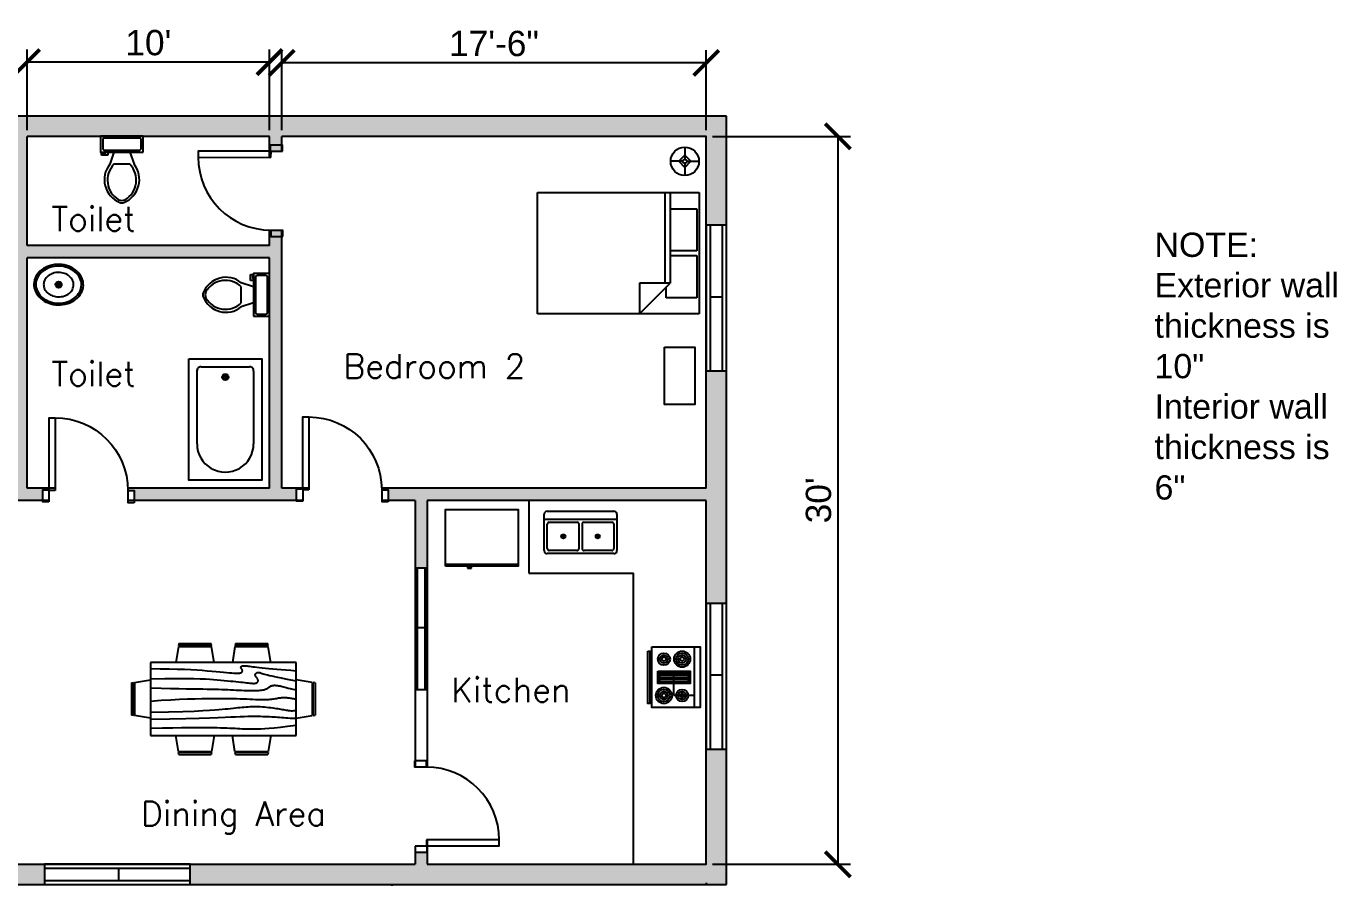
# Model space of a CAD drawing. Header units: inches. Extents: x 2427 to 3400, y 2244 to 2669.
# Drawn here: x 2752 to 3400, y 2244 to 2669 of the extents above; entities that cross this region are included whole.
import ezdxf

# ---------------------------------------------------------------- set-up
doc = ezdxf.new("R2010")
doc.units = ezdxf.units.IN
for name, color, linetype in [('Blocks', 4, 'Continuous'), ('Dim', 11, 'Continuous'), ('Door', 6, 'Continuous'), ('Hatches', 3, 'Continuous'), ('Text', 2, 'Continuous'), ('Window', 30, 'Continuous')]:
    doc.layers.add(name, color=color, linetype=linetype)
doc.styles.get("Standard").update_dxf_attribs({"font": 'arial.ttf'})
doc.dimstyles.new('Dim', dxfattribs={"dimscale": 5, "dimtxt": 2.5, "dimasz": 2.5, "dimexe": 1.25, "dimexo": 0.625, "dimtad": 1, "dimlunit": 4, "dimtxsty": 'Standard', "dimblk": 'ARCHTICK', "dimcen": 2.5, "dimadec": 0, "dimazin": 0, "dimtfac": 1, "dimtmove": 0, "dimatfit": 3, "dimfxl": 1, "dimarcsym": 0})

# ---------------------------------------------------------------- blocks, each defined once
blk = doc.blocks.new('door')
at = {"layer": 'Door'}
for points in [[(-6.089592815231299, 5.613721312010057), (-3.089592815231299, 5.613721312010057), (-3.089592815231299, 41.61372131201006), (-6.089592815231299, 41.61372131201006)], [(-45.24461642935785, -0.3862786879899431), (-42.24461642935785, -0.3862786879899431), (-42.24461642935785, 5.613721312010057), (-45.24461642935785, 5.613721312010057)], [(-3, 0), (0, 0), (0, 6), (-3, 6)], [(-3, 0), (0, 0), (0, 6), (-3, 6)]]:
    blk.add_lwpolyline(points, close=True, dxfattribs=at)
blk.add_arc((-6.089592815231299, 5.613721312010057), 36, 90, 180, dxfattribs=at)
blk = doc.blocks.new('Bath Tub - 26 x 60 in.')
for p, q in [((8, -18), (10, -18)), ((9, -17), (9, -19))]:
    blk.add_line(p, q)
blk.add_lwpolyline([(0, -36), (0, 0), (60, 0), (60, -36)], close=True)
for points in [[(4, -30), (4, -6)], [(6, -4), (42, -4)], [(42, -32), (6, -32)]]:
    blk.add_lwpolyline(points)
for radius in [1.5, 1]:
    blk.add_circle((9, -18), radius)
for centre, radius, start, end in [((5.75, -5.75), 1.767767, 81.8699, 188.1301), ((42, -18), 14, 270, 90), ((5.75, -30.25), 1.767767, 171.8699, 278.1301)]:
    blk.add_arc(centre, radius, start, end)
blk = doc.blocks.new('Sink - Oval top')
for p, q in [((-1, 0), (1, 0)), ((0, 1), (0, -1))]:
    blk.add_line(p, q)
at = {"linetype": 'Continuous'}
for points in [[(-12.2337188035408, 0.3941914712607968, 0.1176342565883263), (-11.46456229543958, -3.361933235489118, 0.104469279667093), (-8.878748691070427, -6.803541973650567, 0.09001578960148493), (-5.082757700676666, -9.072309807490512, 0.08191994915921848), (-0.3227280122732736, -10.01585280257211, 0.08191994915920903), (4.488169920880978, -9.380701564817912, 0.09001578960148009), (8.422342359155778, -7.36101289847943, 0.1044692796670922), (11.22435122606942, -4.093009071543406, 0.1176342565883338), (12.23371880354091, -0.3941914712607968, 0.1176342565883057), (11.46456229543992, 3.361933235488777, 0.1044692796670849), (8.878748691070427, 6.803541973650567, 0.09001578960148834), (5.082757700676325, 9.072309807490683, 0.08191994915920578), (0.3227280122732736, 10.01585280257211, 0.08191994915920695), (-4.488169920880864, 9.380701564817969, 0.0900157896014802), (-8.422342359155778, 7.36101289847943, 0.1044692796670951), (-11.22435122606919, 4.093009071543634, 0.1176342565883402)], [(-11.2862798685012, 0.1590597164737346, 0.1186217001864142), (-10.51590095791209, -3.253161772358112, 0.1046781721811095), (-8.071803350560117, -6.358618019863343, 0.08956206646917378), (-4.537699193222352, -8.366971929609804, 0.08118469889121774), (-0.1289739026695997, -9.15150355811437, 0.08118469889122752), (4.300109150126218, -8.491524865184601, 0.0895620664691798), (7.889406708212618, -6.583562428127607, 0.1046781721811044), (10.42004782883112, -3.548216131892445, 0.1186217001864013), (11.2862798685012, -0.1590597164736209, 0.1186217001863946), (10.51590095791221, 3.253161772357998, 0.1046781721811069), (8.071803350560117, 6.358618019863343, 0.0895620664691756), (4.537699193222124, 8.366971929609917, 0.08118469889121599), (0.1289739026695997, 9.151503558114428, 0.08118469889121414), (-4.300109150125877, 8.491524865184829, 0.08956206646917471), (-7.889406708212618, 6.583562428127607, 0.1046781721811045), (-10.42004782883112, 3.548216131892445, 0.1186217001863946)], [(-7.420452389032903, 0.08298767816017971, 0.1182825673856775), (-6.907065465214487, -2.167464938077501, 0.1046074595377274), (-5.294791470712084, -4.209988192029414, 0.0897179636260996), (-2.966599981142508, -5.52812215268807, 0.08143608252771127), (-0.06751351878551759, -6.036810076758798, 0.08143608252772175), (2.84222437824053, -5.593085960977874, 0.08971796362613145), (5.199312936802016, -4.327350491993343, 0.1046074595376878), (6.85686365682659, -2.321395784920355, 0.1182825673856714), (7.420452389033017, -0.08298767816017971, 0.1182825673856961), (6.907065465214487, 2.167464938077615, 0.1046074595377135), (5.294791470712084, 4.209988192029414, 0.08971796362612645), (2.966599981142622, 5.528122152687843, 0.08143608252774252), (0.06751351878551759, 6.036810076758798, 0.08143608252772248), (-2.842224378240644, 5.593085960977874, 0.08971796362612122), (-5.199312936802016, 4.327350491993343, 0.1046074595377049), (-6.856863656826476, 2.321395784920355, 0.1182825673856712)]]:
    blk.add_lwpolyline(points, format="xyb", close=True, dxfattribs=at)
for radius in [1.5, 1]:
    blk.add_circle((0, 0), radius)
blk = doc.blocks.new('Toilet - top')
for p, q in [((9.5, -6), (9.5, -2)), ((-10, -8.5), (-8, -8.5)), ((-10, -9.5), (-10, -8.5)), ((-7, -9.5), (-10, -9.5)), ((-8, -8.5), (-8, -8)), ((-7, -8), (-7, -9.5)), ((-4, -8), (-6, -14)), ((4, -8), (6, -14)), ((4, -14), (-4, -14))]:
    blk.add_line(p, q)
blk.add_lwpolyline([(10.5, -8), (10.5, 0), (-10.5, 0), (-10.5, -8)], close=True)
for points in [[(-9.5, -2), (-9.5, -6)], [(8.5, -1), (-8.5, -1)], [(-8.5, -7), (8.5, -7)]]:
    blk.add_lwpolyline(points)
for centre, radius, start, end in [((-8.625, -1.875), 0.8838834999999999, 81.8699, 188.1301), ((-8.625, -6.125), 0.8838834999999999, 171.869898, 278.1301), ((8.625, -1.875), 0.8838834999999999, 351.8699, 98.13009999999998), ((8.625, -6.125), 0.8838834999999999, 261.8699, 8.130099999999993), ((3.519562435188957, -21.58049502388982), 12.16902005083647, 141.4691096810948, 247.9714346835576), ((4.199957580658808, -21.81740929088453), 11.3291791325804, 136.3677254423718, 238.946823937405), ((-3.519499936778317, -21.58047137067522), 12.16903423757823, 292.0284332733153, 38.53070636800452), ((-4.199890672038477, -21.81738596564129), 11.32918622148567, 301.0530065773863, 43.63209216694732), ((2.096609817270334e-05, -27.87646475467881), 4, 245.7318247449371, 294.2681740488959), ((2.094152141829397e-05, -28.99996806116074), 4, 254.8605283244436, 285.1394707718433)]:
    blk.add_arc(centre, radius, start, end)
blk = doc.blocks.new('Dining Set - 36 x 72 in.')
at = {"linetype": 'Continuous'}
for p, q in [((-22.23430000000002, 26.00059), (-23.48470000000003, 17.99762)), ((-22.23040000000003, 26), (-5.760800000000017, 26)), ((-22, 27.5), (-22.15620000000001, 26.50042)), ((-5.841600000000028, 26.5), (-22.15340000000003, 26.5)), ((-22, 27.5), (-6, 27.5)), ((-5.843700000000013, 26.49966), (-6, 27.5)), ((-4.515199999999993, 17.99762), (-5.765500000000031, 25.99926)), ((5.765699999999981, 26.00059), (4.515299999999968, 17.99762)), ((5.769599999999969, 26), (22.23919999999998, 26)), ((6, 27.5), (5.843799999999987, 26.50042)), ((22.15839999999997, 26.5), (5.846599999999967, 26.5)), ((6, 27.5), (22, 27.5)), ((22.15629999999999, 26.49966), (22, 27.5)), ((23.48480000000001, 17.99762), (22.23449999999997, 25.99926)), ((36, 18), (-36, 18)), ((-36, 18), (-36, -18)), ((36, -18), (36, 18)), ((-45.5, 8.000000000000004), (-44.50040000000001, 8.156170000000007)), ((-45.5, 8.000000000000004), (-45.5, -7.999999999999996)), ((-44.5, -8.15843), (-44.5, 8.153380000000002)), ((-44.00060000000002, 8.234280000000002), (-35.99760000000003, 9.484740000000006)), ((-44, 8.230410000000003), (-44, -8.239149999999999)), ((44.00059999999996, 8.234280000000002), (35.99759999999998, 9.484740000000006)), ((44, 8.230410000000003), (44, -8.239149999999999)), ((44.5, -8.15843), (44.5, 8.153380000000002)), ((45.5, 8.000000000000004), (44.50049999999999, 8.156170000000007)), ((45.5, 8.000000000000004), (45.5, -7.999999999999996)), ((-44.49970000000002, -8.156309999999994), (-45.5, -7.999999999999996)), ((-35.99760000000003, -9.484759999999998), (-43.99930000000001, -8.234499999999993)), ((35.99759999999998, -9.484759999999998), (43.99930000000001, -8.234499999999993)), ((44.49969999999996, -8.156309999999994), (45.5, -7.999999999999996)), ((-36, -18), (36, -18)), ((-22.23430000000002, -26.0006), (-23.48470000000003, -17.99762)), ((-4.515199999999993, -17.99762), (-5.765500000000031, -25.99928)), ((5.765699999999981, -26.0006), (4.515299999999968, -17.99762)), ((23.48480000000001, -17.99762), (22.23449999999997, -25.99928)), ((-22.23040000000003, -26), (-5.760800000000017, -26)), ((-22, -27.5), (-22.15620000000001, -26.50044)), ((-5.841600000000028, -26.5), (-22.15340000000003, -26.5)), ((-22, -27.5), (-6, -27.5)), ((-5.843700000000013, -26.49967), (-6, -27.5)), ((5.769599999999969, -26), (22.23919999999998, -26)), ((6, -27.5), (5.843799999999987, -26.50044)), ((22.15839999999997, -26.5), (5.846599999999967, -26.5)), ((6, -27.5), (22, -27.5)), ((22.15629999999999, -26.49967), (22, -27.5))]:
    blk.add_line(p, q, dxfattribs=at)
for points in [[(-36, 15), (-31.17720000000003, 14.97754), (-26.80790000000002, 14.91406), (-22.85380000000004, 14.81543), (-19.27600000000001, 14.6875), (-16.03620000000001, 14.53613), (-13.09570000000002, 14.36718), (-10.41590000000002, 14.18652000000001), (-7.958300000000008, 14), (-5.690400000000011, 13.81315), (-3.603499999999997, 13.63021), (-1.695400000000006, 13.45508000000001), (0.03649999999998954, 13.29166), (1.594499999999982, 13.14388000000001), (2.981099999999969, 13.01562), (4.198800000000006, 12.91080000000001), (5.25, 12.83333), (6.139299999999992, 12.78613), (6.880200000000002, 12.76823000000001), (7.488299999999981, 12.77767), (7.979199999999992, 12.8125), (8.368499999999983, 12.87077), (8.671899999999994, 12.95052), (8.904899999999998, 13.0498), (9.083300000000008, 13.16666), (9.220499999999959, 13.29899000000001), (9.32159999999999, 13.44401), (9.389499999999998, 13.59879), (9.427099999999996, 13.76041), (9.437299999999993, 13.92594), (9.423200000000008, 14.09245), (9.387499999999989, 14.257), (9.333300000000008, 14.41666), (9.263800000000003, 14.56917), (9.183600000000013, 14.71484000000001), (9.097499999999968, 14.85465), (9.010400000000004, 14.98958), (8.92719999999997, 15.12060000000001), (8.852899999999977, 15.2487), (8.79219999999998, 15.37483000000001), (8.75, 15.5), (8.730500000000006, 15.62467000000001), (8.734399999999994, 15.74739000000001), (8.761699999999962, 15.86621000000001), (8.8125, 15.97916), (8.886699999999962, 16.08431000000001), (8.984399999999994, 16.17968), (9.105500000000006, 16.26334), (9.25, 16.33333), (9.418900000000008, 16.38802), (9.617199999999968, 16.42708), (9.850599999999986, 16.45052), (10.125, 16.45833), (10.44630000000001, 16.45052), (10.82029999999997, 16.42708), (11.25290000000001, 16.38802), (11.75, 16.33333), (12.3184, 16.26318), (12.96940000000001, 16.17838), (13.71510000000001, 16.07991), (14.5677, 15.96875), (15.53949999999998, 15.84586000000001), (16.64259999999996, 15.71224), (17.88929999999999, 15.56884000000001), (19.29169999999999, 15.41666), (20.85899999999998, 15.25667), (22.58789999999999, 15.08984000000001), (24.47210000000001, 14.91715), (26.5052, 14.73958), (28.68090000000001, 14.55810000000001), (30.99289999999996, 14.3737), (33.43469999999996, 14.18733000000001), (36, 14)], [(-36, 10), (-28.97660000000002, 10.14274000000001), (-23.17250000000001, 10.20442), (-18.42410000000001, 10.19775), (-14.5677, 10.13541), (-11.43990000000002, 10.03011), (-8.87700000000001, 9.894530000000007), (-6.715399999999988, 9.741370000000007), (-4.791699999999992, 9.58333), (-2.969800000000021, 9.43082), (-1.224600000000009, 9.285150000000005), (0.4414999999999623, 9.145340000000001), (2.02600000000001, 9.010410000000004), (3.526599999999974, 8.879390000000004), (4.940799999999967, 8.751300000000004), (6.265999999999963, 8.625160000000005), (7.5, 8.500000000000004), (8.641099999999994, 8.375490000000003), (9.691399999999987, 8.253900000000005), (10.65379999999999, 8.138180000000002), (11.53120000000001, 8.031250000000004), (12.32669999999996, 7.936030000000006), (13.04300000000001, 7.85547), (13.68309999999997, 7.792480000000001), (14.25, 7.750000000000004), (14.74709999999999, 7.730300000000003), (15.17969999999997, 7.733070000000001), (15.55369999999999, 7.757320000000004), (15.875, 7.80208), (16.14940000000001, 7.866370000000007), (16.38279999999997, 7.94922), (16.58109999999999, 8.04964), (16.75, 8.166660000000004), (16.89439999999996, 8.299150000000001), (17.01429999999999, 8.445310000000003), (17.10890000000001, 8.603190000000001), (17.1771, 8.77083), (17.21799999999996, 8.946290000000001), (17.23050000000001, 9.127600000000005), (17.21369999999996, 9.312820000000006), (17.16669999999999, 9.500000000000004), (17.08949999999999, 9.687500000000004), (16.98699999999997, 9.875000000000004), (16.86489999999998, 10.0625), (16.72919999999999, 10.25), (16.5856, 10.4375), (16.44009999999997, 10.625), (16.29849999999999, 10.8125), (16.16669999999999, 11), (16.05000000000001, 11.18733000000001), (15.95179999999999, 11.3737), (15.87520000000001, 11.55810000000001), (15.8229, 11.73958), (15.798, 11.91715), (15.80340000000001, 12.08984000000001), (15.84199999999998, 12.25667), (15.91669999999999, 12.41666), (16.02949999999998, 12.56836), (16.17840000000001, 12.70833), (16.3605, 12.83268000000001), (16.5729, 12.9375), (16.81270000000001, 13.01888000000001), (17.07679999999999, 13.07291), (17.36250000000001, 13.0957), (17.66669999999999, 13.08333), (17.98939999999999, 13.03312), (18.34179999999998, 12.94726), (18.73820000000001, 12.82918), (19.1927, 12.68229000000001), (19.71949999999998, 12.51001), (20.33269999999999, 12.31575), (21.04649999999998, 12.10294), (21.875, 11.875), (22.83569999999997, 11.63354), (23.959, 11.37304000000001), (25.27859999999998, 11.08618), (26.82819999999998, 10.76562), (28.64139999999998, 10.40405), (30.75200000000001, 9.994140000000005), (33.1936, 9.528560000000002), (36, 9.000000000000004)], [(-36, 5.500000000000004), (-30.71570000000003, 5.334800000000005), (-26.06900000000002, 5.209630000000001), (-21.99459999999999, 5.11767), (-18.4271, 5.05208), (-15.30090000000001, 5.006020000000003), (-12.55080000000004, 4.972650000000005), (-10.1112, 4.945150000000002), (-7.916699999999992, 4.916660000000004), (-5.908999999999992, 4.881670000000003), (-4.058600000000013, 4.839840000000006), (-2.342899999999986, 4.792150000000003), (-0.7395999999999958, 4.73958), (0.7738999999999692, 4.683100000000007), (2.21999999999997, 4.623700000000003), (3.621299999999962, 4.562330000000006), (5, 4.500000000000004), (6.37299999999999, 4.437820000000006), (7.734399999999994, 4.377600000000005), (9.072299999999984, 4.321290000000001), (10.375, 4.27083), (11.6309, 4.228190000000001), (12.82810000000001, 4.195310000000003), (13.95509999999996, 4.174150000000001), (15, 4.166660000000004), (15.95400000000001, 4.174480000000006), (16.81899999999996, 4.197910000000004), (17.6001, 4.236980000000006), (18.3021, 4.291660000000004), (18.92989999999998, 4.361980000000006), (19.48829999999998, 4.447910000000004), (19.98230000000001, 4.549480000000006), (20.41669999999999, 4.666660000000004), (20.79689999999999, 4.798990000000007), (21.1302, 4.944010000000002), (21.42449999999997, 5.098790000000005), (21.6875, 5.260410000000004), (21.9271, 5.425940000000001), (22.15109999999999, 5.592450000000003), (22.36719999999997, 5.757000000000001), (22.58339999999998, 5.916660000000004), (22.80649999999997, 6.068680000000004), (23.04039999999998, 6.210930000000001), (23.28789999999998, 6.341470000000005), (23.5521, 6.45833), (23.83580000000001, 6.559570000000004), (24.142, 6.643230000000006), (24.4735, 6.707350000000002), (24.83339999999998, 6.750000000000004), (25.2235, 6.769690000000001), (25.642, 6.766920000000002), (26.08580000000001, 6.74267), (26.5521, 6.697910000000004), (27.03789999999998, 6.633620000000004), (27.54039999999998, 6.550780000000007), (28.05649999999997, 6.450360000000007), (28.58339999999998, 6.33333), (29.12419999999997, 6.199870000000001), (29.70709999999997, 6.046870000000002), (30.36609999999996, 5.870440000000006), (31.1354, 5.666660000000004), (32.04929999999996, 5.431640000000005), (33.142, 5.161460000000002), (34.44749999999999, 4.852210000000003), (36, 4.500000000000004)], [(-36, -0.9999999999999964), (-30.79150000000004, -0.6590999999999987), (-26.01949999999999, -0.3821599999999954), (-21.65190000000001, -0.1628399999999992), (-17.65629999999999, 0.005210000000001713), (-14.00049999999999, 0.1283300000000018), (-10.65230000000003, 0.2128900000000051), (-7.579600000000028, 0.2652200000000029), (-4.75, 0.2916600000000038), (-2.134000000000015, 0.2979300000000045), (0.2878000000000043, 0.287110000000002), (2.531700000000001, 0.2616300000000003), (4.614599999999996, 0.2239600000000017), (6.552899999999966, 0.1765100000000039), (8.363299999999981, 0.1217400000000062), (10.06229999999999, 0.06209000000000131), (11.66669999999999, 3.552713678800501e-15), (13.18989999999997, -0.06200999999999723), (14.63409999999999, -0.1210999999999949), (15.9982, -0.174319999999998), (17.28129999999999, -0.2187499999999964), (18.48230000000001, -0.2514699999999941), (19.6003, -0.2695299999999996), (20.6343, -0.2700199999999988), (21.58339999999998, -0.2499999999999964), (22.44810000000001, -0.2076799999999999), (23.23570000000001, -0.1458399999999962), (23.95490000000001, -0.06835999999999487), (24.6146, 0.02083000000000013), (25.2235, 0.1178400000000046), (25.79039999999998, 0.2187500000000036), (26.32409999999999, 0.3196600000000025), (26.83339999999998, 0.4166600000000038), (27.32650000000001, 0.5061800000000041), (27.80989999999997, 0.5859300000000012), (28.2894, 0.6539700000000046), (28.77089999999998, 0.7083300000000001), (29.26009999999997, 0.7470700000000043), (29.76299999999998, 0.7682300000000062), (30.28550000000001, 0.7698500000000017), (30.83339999999998, 0.7500000000000036), (31.40879999999999, 0.7078400000000009), (31.99939999999998, 0.6471300000000006), (32.589, 0.5727500000000028), (33.16149999999999, 0.4895800000000001), (33.70079999999996, 0.402500000000007), (34.19079999999997, 0.3164000000000051), (34.61529999999999, 0.2361600000000017), (34.95839999999998, 0.1666600000000038), (35.2099, 0.1116500000000009), (35.38479999999998, 0.07031000000000276), (35.50399999999996, 0.04069000000000145), (35.58859999999999, 0.02083000000000013), (35.65940000000001, 0.008790000000001186), (35.73769999999996, 0.002600000000004599), (35.8442, 0.0003200000000056491), (36, 3.552713678800501e-15)], [(-36, -6.499999999999996), (-27.18430000000001, -6.312669999999994), (-20.084, -6.126299999999997), (-14.46899999999999, -5.941899999999993), (-10.10939999999999, -5.76042), (-6.775200000000041, -5.582849999999997), (-4.236300000000028, -5.410159999999994), (-2.262900000000002, -5.243329999999997), (-0.625, -5.083339999999996), (0.8707999999999743, -4.930989999999998), (2.271500000000003, -4.786459999999995), (3.587199999999996, -4.649739999999998), (4.828100000000006, -4.520839999999996), (6.004599999999982, -4.399739999999998), (7.12700000000001, -4.286459999999995), (8.205299999999966, -4.180989999999998), (9.25, -4.083339999999996), (10.27049999999997, -3.993819999999996), (11.27339999999998, -3.914069999999999), (12.2647, -3.846029999999995), (13.25, -3.79167), (14.23539999999997, -3.752929999999996), (15.22659999999996, -3.731769999999994), (16.22949999999997, -3.730149999999998), (17.25, -3.749999999999996), (18.2912, -3.792479999999994), (19.3451, -3.855469999999993), (20.40089999999998, -3.936039999999995), (21.4479, -4.031249999999996), (22.47539999999998, -4.138189999999998), (23.47269999999997, -4.253909999999994), (24.4289, -4.375489999999996), (25.33339999999998, -4.499999999999996), (26.17849999999999, -4.624919999999999), (26.96940000000001, -4.749349999999996), (27.71449999999999, -4.872809999999998), (28.42189999999999, -4.994789999999998), (29.09999999999997, -5.114829999999994), (29.75720000000001, -5.232419999999994), (30.40159999999997, -5.347089999999998), (31.04169999999999, -5.458339999999996), (31.68369999999999, -5.564369999999993), (32.32619999999997, -5.658209999999993), (32.9658, -5.731529999999996), (33.59899999999999, -5.776039999999998), (34.22239999999999, -5.783449999999998), (34.83269999999999, -5.745449999999995), (35.4264, -5.653729999999999), (36, -5.499999999999996)], [(-36, -9.999999999999996), (-26.40219999999999, -9.812989999999996), (-18.46750000000003, -9.628909999999994), (-11.98390000000001, -9.450689999999998), (-6.739599999999996, -9.281249999999996), (-2.522600000000011, -9.123539999999995), (0.8788999999999874, -8.980469999999993), (3.676899999999989, -8.854979999999994), (6.083300000000008, -8.749999999999996), (8.276700000000005, -8.667649999999998), (10.3021, -8.606769999999994), (12.1712, -8.565429999999996), (13.89580000000001, -8.54167), (15.48759999999999, -8.533529999999995), (16.95830000000001, -8.539069999999999), (18.31970000000001, -8.556319999999996), (19.58339999999998, -8.583339999999996), (20.76159999999999, -8.618409999999994), (21.86849999999998, -8.660809999999994), (22.91879999999998, -8.710039999999996), (23.9271, -8.765629999999998), (24.90809999999999, -8.827069999999996), (25.87629999999996, -8.89388), (26.84649999999999, -8.96558), (27.83339999999998, -9.04167), (28.84739999999999, -9.121179999999999), (29.88279999999997, -9.201169999999994), (30.93000000000001, -9.278239999999993), (31.97919999999999, -9.348959999999995), (33.02049999999997, -9.40991), (34.04429999999996, -9.45768), (35.04069999999996, -9.488849999999996), (36, -9.499999999999996)], [(-36, -14.5), (-30.0881, -14.33513), (-25.03320000000002, -14.21224), (-20.7312, -14.12646999999999), (-17.07810000000001, -14.07292), (-13.97000000000003, -14.04670999999999), (-11.30270000000002, -14.04296999999999), (-8.972399999999993, -14.05681), (-6.875, -14.08334), (-4.922400000000039, -14.11833), (-3.09050000000002, -14.16015999999999), (-1.370900000000006, -14.20785), (0.2447999999999979, -14.26042), (1.764700000000005, -14.31689999999999), (3.197299999999984, -14.3763), (4.550700000000006, -14.43766999999999), (5.833300000000008, -14.5), (7.055399999999963, -14.5621), (8.235000000000014, -14.62175), (9.392200000000003, -14.67652), (10.54689999999999, -14.72395999999999), (11.7192, -14.76164), (12.92899999999997, -14.78711), (14.19649999999996, -14.79794), (15.54169999999999, -14.79167), (16.99329999999998, -14.76423999999999), (18.61519999999996, -14.70508), (20.48039999999997, -14.60197), (22.66149999999999, -14.44270999999999), (25.2312, -14.21509), (28.26240000000001, -13.9069), (31.82769999999999, -13.50594), (36, -13)]]:
    blk.add_lwpolyline(points, dxfattribs=at)
blk = doc.blocks.new('Range-Oven - 30 in top')
for p, q in [((0, -3), (30, -3)), ((12, -6), (18, -6)), ((13, -19.999996), (13, -6)), ((14, -6), (14, -19.999996)), ((15, -19.999996), (15, -6)), ((16, -6), (16, -19.999996)), ((17, -19.999996), (17, -6)), ((6.000000000000004, -23.999996), (6.000000000000004, -24.999996)), ((8.000000000000004, -24.999996), (8.000000000000004, -23.999996)), ((18, -19.999996), (12, -19.999996)), ((22, -24.999996), (22, -23.999996)), ((24, -23.999996), (24, -24.999996))]:
    blk.add_line(p, q)
for points in [[(0, -23.999996), (0, 0), (30, 0), (30, -23.999996)], [(12, -20.999996), (12, -5), (18, -5), (18, -20.999996)], [(2.000000000000004, -25.999996), (2.000000000000004, -24.999996), (28, -24.999996), (28, -25.999996)]]:
    blk.add_lwpolyline(points, close=True)
for centre, radius in [((6.000000000000004, -9.0000002), 4), ((6.000000000000004, -9.0000002), 3), ((24, -9.0000002), 3), ((6.000000000000004, -9.0000002), 2), ((6.000000000000004, -9.0000002), 1), ((24, -9.0000002), 2), ((24, -9.0000002), 1), ((6.000000000000004, -18), 3), ((6.000000000000004, -18), 2), ((6.000000000000004, -18), 1), ((24, -18), 4), ((24, -18), 3), ((24, -18), 2), ((24, -18), 1)]:
    blk.add_circle(centre, radius)
blk = doc.blocks.new('Refrigerator-2 door - 36 in top')
for p, q in [((0, -26.999999), (36, -26.999999)), ((11, -27.999999), (11, -28.999999)), ((11, -28.999999), (13, -28.999999)), ((12, -26.999999), (12, -28.999999)), ((13, -28.999999), (13, -27.999999))]:
    blk.add_line(p, q)
blk.add_lwpolyline([(0, -27.999999), (0, 0), (36, 0), (36, -27.999999)], close=True)
blk = doc.blocks.new('Sink-double - 36 in top')
for p, q in [((-18, -4), (18, -4)), ((-0.75, -18.5), (-0.75, -6.5)), ((0.75, -6.5), (0.75, -18.5))]:
    blk.add_line(p, q)
for points in [[(-16.5, 0), (16.5, 0)], [(-18, -19.5), (-18, -1.5)], [(-15.5, -5.5), (-1.75, -5.5)], [(1.75, -5.5), (15.5, -5.5)], [(18, -1.5), (18, -19.5)], [(-16.5, -18.5), (-16.5, -6.5)], [(16.5, -6.5), (16.5, -18.5)], [(16.5, -21), (-16.5, -21)], [(-1.75, -19.5), (-15.5, -19.5)], [(15.5, -19.5), (1.75, -19.5)]]:
    blk.add_lwpolyline(points)
for centre, radius in [((-8.5, -12.5), 1), ((-8.5, -12.5), 0.5), ((8.5, -12.5), 1), ((8.5, -12.5), 0.5)]:
    blk.add_circle(centre, radius)
for centre, radius, start, end in [((-16.5, -1.5), 1.5, 90, 180), ((16.5, -1.5), 1.5, 0, 90), ((-15.5, -6.5), 1, 90, 180), ((-1.75, -6.5), 1, 0, 90), ((1.75, -6.5), 1, 90, 180), ((15.5, -6.5), 1, 0, 90), ((-15.5, -18.5), 1, 180, 270), ((-1.75, -18.5), 1, 270, 0), ((1.75, -18.5), 1, 180, 270), ((15.5, -18.5), 1, 270, 0), ((-16.5, -19.5), 1.5, 180, 270), ((16.5, -19.5), 1.5, 270, 0)]:
    blk.add_arc(centre, radius, start, end)
blk = doc.blocks.new('Bed - Queen')
at = {"linetype": 'Continuous'}
for p, q in [((0, -80.00003000000002), (0, 0)), ((0, 0), (59.99999, 0)), ((59.99999, 0), (59.99999, -80.00003000000002)), ((7.99999, -1.200000000000017), (28.79998, -1.200000000000017)), ((7.99999, -14.40000000000001), (7.99999, -1.200000000000017)), ((28.79998, -1.200000000000017), (28.79998, -14.40000000000001)), ((31.19999, -1.200000000000017), (51.99999000000001, -1.200000000000017)), ((31.19999, -14.40000000000001), (31.19999, -1.200000000000017)), ((51.99999000000001, -1.200000000000017), (51.99999000000001, -16.40000000000001)), ((0, -14.40000000000001), (44.8, -14.40000000000001)), ((44.8, -16.80000000000001), (0, -16.80000000000001)), ((59.99999, -29.60000000000001), (44.8, -14.40000000000001)), ((44.8, -14.40000000000001), (44.8, -29.60000000000001)), ((51.99999000000001, -16.40000000000001), (46.79936000000001, -16.40000000000001)), ((44.8, -29.60000000000001), (59.99999, -29.60000000000001)), ((59.99999, -80.00003000000002), (0, -80.00003000000002))]:
    blk.add_line(p, q, dxfattribs=at)
blk = doc.blocks.new('Lamp - Table')
at = {"linetype": 'Continuous'}
for p, q in [((0, 7.000001), (0, 1)), ((-1, 0), (-6.999999999999998, 0)), ((0, 3.000001000000001), (-3, 0)), ((-3, 0), (0, -3)), ((3.000003, 0), (0, 3.000001000000001)), ((0, -3), (3.000003, 0)), ((1, 0), (7.000003, 0)), ((0, -0.9999995), (0, -6.999999))]:
    blk.add_line(p, q, dxfattribs=at)
for radius in [6.999999999999999, 1]:
    blk.add_circle((0, 0), radius, dxfattribs=at)
blk = doc.blocks.new('_ArchTick')
at = {"color": 0, "linetype": 'ByBlock', "const_width": 0.15}
blk.add_lwpolyline([(-0.5, -0.5), (0.5, 0.5)], dxfattribs=at)
blk = doc.blocks.new('*D20')
at = {"layer": 'Defpoints', "color": 0, "transparency": 16777216}
for p in [(3088.148427754903, 2614.865014558226), (3088.148427754903, 2254.865014558226), (3153.260005601946, 2254.865014558226)]:
    blk.add_point(p, dxfattribs=at)
at = {"layer": 'Dim', "color": 0, "lineweight": -2, "transparency": 16777216}
for p, q in [((3091.273427754903, 2614.865014558226), (3159.510005601946, 2614.865014558226)), ((3153.260005601946, 2614.865014558226), (3153.260005601946, 2254.865014558226)), ((3091.273427754903, 2254.865014558226), (3159.510005601946, 2254.865014558226))]:
    blk.add_line(p, q, dxfattribs=at)
at = {"layer": 'Dim', "color": 0, "lineweight": -2, "transparency": 16777216, "xscale": 12.5, "yscale": 12.5, "zscale": 12.5}
for p, rotation in [((3153.260005601946, 2614.865014558226), 90), ((3153.260005601946, 2254.865014558226), 270)]:
    blk.add_blockref('_ArchTick', p, dxfattribs=dict(at, rotation=rotation))
at = {"layer": 'Dim', "color": 0, "transparency": 16777216, "insert": (3143.748579953923, 2434.865014558225), "char_height": 12.5, "attachment_point": 5, "rotation": 90}
blk.add_mtext("30'", dxfattribs=at)
blk = doc.blocks.new('*D21')
at = {"layer": 'Defpoints', "color": 0, "transparency": 16777216}
for p in [(2878.148427754901, 2651.21457167601), (2878.148427754901, 2614.865014558225), (3088.148427754901, 2614.865014558225)]:
    blk.add_point(p, dxfattribs=at)
at = {"layer": 'Dim', "color": 0, "lineweight": -2, "transparency": 16777216}
for p, q in [((2878.148427754901, 2617.990014558225), (2878.148427754901, 2657.46457167601)), ((3088.148427754901, 2617.990014558225), (3088.148427754901, 2657.46457167601)), ((3088.148427754901, 2651.21457167601), (2878.148427754901, 2651.21457167601))]:
    blk.add_line(p, q, dxfattribs=at)
at = {"layer": 'Dim', "color": 0, "lineweight": -2, "transparency": 16777216, "xscale": 12.5, "yscale": 12.5, "zscale": 12.5, "rotation": 180}
blk.add_blockref('_ArchTick', (2878.148427754901, 2651.21457167601), dxfattribs=at)
at = {"layer": 'Dim', "color": 0, "lineweight": -2, "transparency": 16777216, "xscale": 12.5, "yscale": 12.5, "zscale": 12.5}
blk.add_blockref('_ArchTick', (3088.148427754901, 2651.21457167601), dxfattribs=at)
at = {"layer": 'Dim', "color": 0, "transparency": 16777216, "insert": (2983.148427754901, 2660.721734022531), "char_height": 12.5, "attachment_point": 5}
blk.add_mtext('17\'-6"', dxfattribs=at)
blk = doc.blocks.new('*D22')
at = {"layer": 'Defpoints', "color": 0, "transparency": 16777216}
for p in [(2752.148427754901, 2651.629565441651), (2752.148427754901, 2614.865014558225), (2872.148427754901, 2614.865014558225)]:
    blk.add_point(p, dxfattribs=at)
at = {"layer": 'Dim', "color": 0, "lineweight": -2, "transparency": 16777216}
for p, q in [((2752.148427754901, 2617.990014558225), (2752.148427754901, 2657.879565441651)), ((2872.148427754901, 2617.990014558225), (2872.148427754901, 2657.879565441651)), ((2872.148427754901, 2651.629565441651), (2752.148427754901, 2651.629565441651))]:
    blk.add_line(p, q, dxfattribs=at)
at = {"layer": 'Dim', "color": 0, "lineweight": -2, "transparency": 16777216, "xscale": 12.5, "yscale": 12.5, "zscale": 12.5, "rotation": 180}
blk.add_blockref('_ArchTick', (2752.148427754901, 2651.629565441651), dxfattribs=at)
at = {"layer": 'Dim', "color": 0, "lineweight": -2, "transparency": 16777216, "xscale": 12.5, "yscale": 12.5, "zscale": 12.5}
blk.add_blockref('_ArchTick', (2872.148427754901, 2651.629565441651), dxfattribs=at)
at = {"layer": 'Dim', "color": 0, "transparency": 16777216, "insert": (2812.148427754901, 2661.136727788172), "char_height": 12.5, "attachment_point": 5}
blk.add_mtext("10'", dxfattribs=at)

msp = doc.modelspace()

# ---------------------------------------------------------------- hatches: boundary and pattern name
at = {"layer": 'Hatches'}
h = msp.add_hatch(color=256, dxfattribs=at)
h.dxf.hatch_style = 1
h.paths.add_polyline_path([(3098.148427754901, 2498.869299031503), (3088.148427754901, 2498.869299031503), (3088.148427754901, 2440.865014558225), (2944.148427754901, 2440.865014558225), (2930.745649263104, 2440.865014558225), (2930.745649263104, 2434.865014558225), (2944.148427754901, 2434.865014558225), (2944.148427754901, 2401.32893959896), (2950.148427754901, 2401.32893959896), (2950.148427754901, 2434.865014558225), (3088.148427754901, 2434.865014558225), (3088.148427754901, 2383.847963618274), (3098.148427754901, 2383.847963618274)])
h.paths.add_polyline_path([(3098.148427754901, 2311.847963618274), (3088.148427754901, 2311.847963618274), (3088.148427754901, 2254.865014558225), (2950.148427754901, 2254.865014558225), (2950.148427754901, 2260.865014558225), (2944.148427754901, 2260.865014558225), (2944.148427754901, 2254.865014558225), (2832.780146871015, 2254.865014558225), (2832.780146871015, 2244.865014558225), (3098.148427754901, 2244.865014558225)])
h.paths.add_polyline_path([(2760.780146871015, 2254.865014558225), (2654.037300657101, 2254.865014558225), (2654.037300657101, 2250.865014558225), (2657.126893472332, 2250.865014558225), (2657.126893472332, 2244.865014558225), (2760.780146871015, 2244.865014558225)])
h.paths.add_polyline_path([(2572.637660613616, 2250.865014558225), (2575.727253428848, 2250.865014558225), (2575.727253428848, 2254.865014558225), (2488.148427754901, 2254.865014558225), (2488.148427754901, 2434.865014558225), (2496.953183157255, 2434.865014558225), (2496.953183157255, 2440.865014558225), (2488.148427754901, 2440.865014558225), (2488.148427754901, 2492.090137484991), (2478.148427754901, 2492.090137484991), (2478.148427754901, 2244.865014558225), (2572.637660613616, 2244.865014558225)])
edge = h.paths.add_edge_path()
edge.add_line((2878.148427754901, 2568.333329993828), (2872.741331388222, 2568.485795063063))
edge.add_arc((2872.826227426771, 2604.485694961016), 36.00000000000055, 179.8648836329253, 269.8648836329253, ccw=False)
edge.add_line((2836.826327528818, 2604.570590999566), (2872.826227426771, 2604.485694961016))
edge.add_line((2872.826227426771, 2604.485694961016), (2872.833513376514, 2607.575279185287))
edge.add_line((2872.833513376514, 2607.575279185287), (2878.1484277549, 2607.562745395547))
edge.add_line((2878.1484277549, 2607.562745395547), (2878.148427754901, 2614.865014558225))
edge.add_line((2878.148427754901, 2614.865014558225), (3088.148427754901, 2614.865014558225))
edge.add_line((3088.148427754901, 2614.865014558225), (3088.148427754901, 2570.869299031503))
edge.add_line((3088.148427754901, 2570.869299031503), (3098.148427754901, 2570.869299031503))
edge.add_line((3098.148427754901, 2570.869299031503), (3098.148427754901, 2624.865014558225))
edge.add_line((3098.148427754901, 2624.865014558225), (2478.148427754901, 2624.865014558225))
edge.add_line((2478.148427754901, 2624.865014558225), (2478.148427754901, 2564.090137484991))
edge.add_line((2478.148427754901, 2564.090137484991), (2488.148427754901, 2564.090137484991))
edge.add_line((2488.148427754901, 2564.090137484991), (2488.148427754901, 2614.865014558225))
edge.add_line((2488.148427754901, 2614.865014558225), (2746.148427754901, 2614.865014558225))
edge.add_line((2746.148427754901, 2614.865014558225), (2746.148427754901, 2440.865014558225))
edge.add_line((2746.148427754901, 2440.865014558225), (2669.027967818552, 2440.865014558225))
edge.add_line((2669.027967818552, 2440.865014558225), (2669.027967818552, 2434.865014558225))
edge.add_line((2669.027967818552, 2434.865014558225), (2752.148427754901, 2434.865014558225))
edge.add_line((2752.148427754901, 2434.865014558225), (2759.907172439142, 2434.865014558225))
edge.add_line((2759.907172439142, 2434.865014558225), (2759.907172439142, 2440.092457182245))
edge.add_line((2759.907172439142, 2440.092457182245), (2762.996765254373, 2440.092457182245))
edge.add_line((2762.996765254373, 2440.092457182245), (2762.996765254373, 2440.865014558225))
edge.add_line((2762.996765254373, 2440.865014558225), (2752.148427754901, 2440.865014558225))
edge.add_line((2752.148427754901, 2440.865014558225), (2752.148427754901, 2554.865014558225))
edge.add_line((2752.148427754901, 2554.865014558225), (2872.148427754901, 2554.865014558225))
edge.add_line((2872.148427754901, 2554.865014558225), (2872.148427754901, 2440.865014558225))
edge.add_line((2872.148427754901, 2440.865014558225), (2801.978109017174, 2440.865014558226))
edge.add_arc((2765.996765254914, 2439.706178494267), 35.99999999945884, -1.8815171642927453e-11, 1.8446635417575976, ccw=False)
edge.add_line((2801.996765254373, 2439.706178494255), (2805.151788868499, 2439.706178494255))
edge.add_line((2805.151788868499, 2439.706178494255), (2805.151788868499, 2434.865014558225))
edge.add_line((2805.151788868499, 2434.865014558225), (2872.148427754901, 2434.865014558225))
edge.add_line((2872.148427754901, 2434.865014558225), (2885.501032833747, 2434.865014558225))
edge.add_line((2885.501032833747, 2434.865014558225), (2885.501032833747, 2440.865014558225))
edge.add_line((2885.501032833747, 2440.865014558225), (2878.1484277549, 2440.865014558225))
edge.add_line((2878.1484277549, 2440.865014558225), (2878.148427754901, 2568.333329993828))
edge = h.paths.add_edge_path()
edge.add_line((2836.826327528818, 2604.570590999566), (2872.148427754901, 2604.487293368435))
edge.add_line((2872.148427754901, 2604.487293368435), (2872.148427754901, 2614.865014558225))
edge.add_line((2872.148427754901, 2614.865014558225), (2752.148427754901, 2614.865014558225))
edge.add_line((2752.148427754901, 2614.865014558225), (2752.148427754901, 2560.865014558225))
edge.add_line((2752.148427754901, 2560.865014558225), (2872.148427754901, 2560.865014558225))
edge.add_line((2872.148427754901, 2560.865014558225), (2872.148427754901, 2568.492076254294))
edge.add_arc((2872.826227426772, 2604.485694961017), 36.00000000000146, 179.864883632928, 268.92118457426534, ccw=False)

# ---------------------------------------------------------------- linework, layer by layer
for p, q in [((3098.148427754901, 2624.865014558225), (2478.148427754901, 2624.865014558225)), ((3098.148427754901, 2244.865014558225), (3098.148427754901, 2624.865014558225)), ((2752.148427754901, 2560.865014558226), (2752.148427754901, 2614.865014558225)), ((2872.148427754901, 2604.487293368435), (2872.148427754901, 2614.865014558225)), ((2878.148427754901, 2607.562745395547), (2878.148427754901, 2614.865014558225)), ((2872.148427754901, 2560.865014558226), (2872.148427754901, 2568.492076254295)), ((2878.1484277549, 2440.865014558225), (2878.148427754901, 2568.318019841819)), ((2872.148427754901, 2560.865014558225), (2752.148427754901, 2560.865014558225)), ((2752.148427754901, 2440.865014558226), (2752.148427754901, 2554.865014558226)), ((2872.148427754901, 2554.865014558225), (2752.148427754901, 2554.865014558225)), ((2872.148427754901, 2440.865014558226), (2872.148427754901, 2554.865014558226)), ((2765.996765254373, 2440.865014558225), (2752.148427754901, 2440.865014558225)), ((2872.148427754901, 2440.865014558225), (2801.978109017174, 2440.865014558226)), ((2891.590625648978, 2440.865014558225), (2878.148427754901, 2440.865014558225)), ((2944.148427754901, 2440.865014558225), (2927.58233518188, 2440.865014558225)), ((3088.148427754901, 2440.865014558225), (2944.148427754901, 2440.865014558225)), ((2752.148427754901, 2434.865014558225), (2539.197799586613, 2434.865014558225)), ((2762.907172439142, 2434.865014558225), (2752.148427754901, 2434.865014558225)), ((2872.148427754901, 2434.865014558225), (2802.151788868499, 2434.865014558225)), ((2888.501032833747, 2434.865014558225), (2872.148427754901, 2434.865014558225)), ((2944.148427754901, 2434.865014558225), (2927.745649263104, 2434.865014558225)), ((2944.148427754901, 2434.865014558225), (2944.148427754901, 2303.109630987582)), ((3088.148427754901, 2434.865014558225), (2950.1484277549, 2434.865014558225)), ((2950.148427754901, 2434.865014558225), (2950.148427754901, 2302.952534935681)), ((3088.148427754901, 2254.865014558225), (3088.148427754901, 2434.865014558225)), ((2944.148427754901, 2263.865014558225), (2944.148427754901, 2254.865014558225)), ((2950.148427754901, 2266.954607373456), (2950.148427754901, 2254.865014558225)), ((2654.126893472332, 2244.865014558225), (3098.148427754901, 2244.865014558225)), ((3088.193555672067, 2245.63735002662), (3088.193555672067, 2244.865014558225))]:
    msp.add_line(p, q)
for points in [[(2872.148427754901, 2614.865014558225), (2752.148427754901, 2614.865014558225)], [(3088.148427754901, 2440.865014558225), (3088.148427754901, 2614.865014558225), (2878.148427754901, 2614.865014558225)], [(2950.148427754901, 2254.865014558225), (3088.148427754901, 2254.865014558225), (3088.148427754901, 2434.865014558225)], [(2651.037300657101, 2254.865014558225), (2944.148427754901, 2254.865014558225)]]:
    msp.add_lwpolyline(points)
at = {"layer": 'Blocks'}
for p, q in [((3000.314632251038, 2434.865014558225), (3000.314632251038, 2398.865014558225)), ((3000.314632251038, 2398.865014558225), (3052.148427754901, 2398.865014558225)), ((3052.148427754901, 2254.865014558225), (3052.148427754901, 2398.865014558225))]:
    msp.add_line(p, q, dxfattribs=at)
msp.add_lwpolyline([(3067.456835914107, 2510.563523457349), (3082.483753577637, 2510.563523457349), (3082.483753577637, 2482.277519265741), (3067.456835914107, 2482.277519265741)], close=True, dxfattribs=at)
at = {"layer": 'Hatches'}
for p, q in [((2932.769371020732, 2244.245340209297), (2932.769371020732, 2244.957920126309)), ((2932.771214161839, 2244.710288855142), (2932.771214161839, 2244.86604922367)), ((2942.77097437102, 2244.69901709532), (2942.77097437102, 2244.869254335782))]:
    msp.add_line(p, q, dxfattribs=at)
at = {"layer": 'Window'}
for p, q in [((3088.148427754901, 2570.869299031503), (3088.148427754901, 2498.869299031503)), ((3098.148427754901, 2570.869299031503), (3088.148427754901, 2570.869299031503)), ((3090.148427754901, 2570.869299031503), (3090.148427754901, 2498.869299031503)), ((3096.148427754901, 2498.869299031503), (3096.148427754901, 2570.869299031503)), ((3098.148427754901, 2498.869299031503), (3098.148427754901, 2570.869299031503)), ((3090.148427754901, 2535.545578903453), (3096.148427754901, 2535.545578903453)), ((3088.148427754901, 2498.869299031503), (3088.148427754901, 2508.869299031503)), ((3088.148427754901, 2498.869299031503), (3098.148427754901, 2498.869299031503)), ((2944.148427754901, 2401.32893959896), (2944.148427754901, 2341.32893959896)), ((2950.148427754901, 2401.32893959896), (2944.148427754901, 2401.32893959896)), ((2945.148427754901, 2401.32893959896), (2945.148427754901, 2341.32893959896)), ((2949.148427754901, 2341.32893959896), (2949.148427754901, 2401.32893959896)), ((2950.148427754901, 2341.32893959896), (2950.148427754901, 2401.32893959896)), ((3088.148427754901, 2383.847963618274), (3088.148427754901, 2311.847963618274)), ((3098.148427754901, 2383.847963618274), (3088.148427754901, 2383.847963618274)), ((3090.148427754901, 2383.847963618274), (3090.148427754901, 2311.847963618274)), ((3096.148427754901, 2311.847963618274), (3096.148427754901, 2383.847963618274)), ((3098.148427754901, 2311.847963618274), (3098.148427754901, 2383.847963618274)), ((2945.148427754901, 2371.899217145783), (2949.148427754901, 2371.899217145783)), ((3072.202188739747, 2338.460980347988), (3072.202188739747, 2348.460980347988)), ((3090.148427754901, 2348.524243490224), (3096.148427754901, 2348.524243490224)), ((2944.148427754901, 2341.32893959896), (2950.148427754901, 2341.32893959896)), ((3072.202188739747, 2338.460980347989), (3082.202188739747, 2338.460980347989)), ((3088.148427754901, 2311.847963618274), (3098.148427754901, 2311.847963618274)), ((3090.148427754901, 2311.847963618274), (3096.148427754901, 2311.847963618274)), ((2760.780146871014, 2254.865014558225), (2770.780146871014, 2254.865014558225)), ((2832.780146871015, 2254.865014558225), (2760.780146871015, 2254.865014558225)), ((2760.780146871015, 2254.865014558225), (2760.780146871015, 2244.865014558225)), ((2832.780146871015, 2252.865014558225), (2760.780146871015, 2252.865014558225)), ((2797.456426742965, 2252.865014558225), (2797.456426742965, 2246.865014558225)), ((2832.780146871015, 2244.865014558225), (2832.780146871015, 2254.865014558225)), ((2760.780146871015, 2246.865014558225), (2832.780146871015, 2246.865014558225)), ((2760.780146871015, 2244.865014558225), (2832.780146871015, 2244.865014558225))]:
    msp.add_line(p, q, dxfattribs=at)

# ---------------------------------------------------------------- block references
at = {"layer": 'Blocks'}
for name, p in [('Toilet - top', (2799.05177632276, 2615.04135871719)), ('Lamp - Table', (3077.560924309852, 2602.520536646857)), ('Sink - Oval top', (2767.754477793821, 2541.535872089574)), ('Refrigerator-2 door - 36 in top', (2959.091032779181, 2430.257741767142)), ('Sink-double - 36 in top', (3025.965816205082, 2429.529800068399)), ('Dining Set - 36 x 72 in.', (2849.235885597331, 2336.621111193113))]:
    msp.add_blockref(name, p, dxfattribs=at)
at = {"layer": 'Blocks', "rotation": 270}
for name, p in [('Bed - Queen', (3084.699231052978, 2587.09073376877)), ('Toilet - top', (2872.148427754901, 2536.508420851521)), ('Bath Tub - 26 x 60 in.', (2868.222179861243, 2504.814226580374)), ('Range-Oven - 30 in top', (3085.229918108565, 2362.334407556482))]:
    msp.add_blockref(name, p, dxfattribs=at)
at = {"layer": 'Door'}
for p, rotation in [((2878.45429374882, 2610.562032435091), 89.86488363292247), ((2944.148427754901, 2260.865014558225), 270)]:
    msp.add_blockref('door', p, dxfattribs=dict(at, rotation=rotation))
at = {"layer": 'Door', "xscale": -1}
for p in [(2759.907172439142, 2434.092457182245), (2885.501032833747, 2434.478735870235)]:
    msp.add_blockref('door', p, dxfattribs=at)

# ---------------------------------------------------------------- texts
at = {"layer": 'Text', "char_height": 12, "attachment_point": 1}
for s, width, insert in [('{\\Fsimplex|c0;Toilet}', 110.4354952457797, (2764.22851964877, 2580.008978422896)), ('NOTE:\\PExterior wall\\Pthickness is \\P10"\\PInterior wall \\Pthickness is\\P6"', 264.3643828661443, (3309.955861897319, 2567.265340225407)), ('{\\Fsimplex|c0;Toilet}', 110.4354952457797, (2764.22851964877, 2503.381984914496)), ('{\\Fsimplex|c0;Bedroom 2}', 110.4354952457797, (2908.693562314786, 2507.230911457009)), ('{\\Fsimplex|c0;Kitchen}', 110.4354952457797, (2961.985108300263, 2347.102316525325)), ('{\\Fsimplex|c0;Dining Area}', 110.4354952457797, (2808.531130595946, 2285.917905898003))]:
    msp.add_mtext_dynamic_manual_height_columns(s, width=width, gutter_width=12.5, heights=[0], dxfattribs=dict(at, insert=insert))

# ---------------------------------------------------------------- dimensions: what is measured, and where the dimension line sits
at = {"layer": 'Dim'}
for base, p1, p2, picture, middle in [((2752.148427754901, 2651.629565441651), (2872.148427754901, 2614.865014558225), (2752.148427754901, 2614.865014558225), '*D22', (2812.148427754901, 2661.136727788172)), ((2878.148427754901, 2651.21457167601), (3088.148427754901, 2614.865014558225), (2878.148427754901, 2614.865014558225), '*D21', (2983.148427754901, 2660.721734022531))]:
    dim = msp.add_linear_dim(base=base, p1=p1, p2=p2, dimstyle='Dim', dxfattribs=at)
    dim.commit()
    dim.dimension.update_dxf_attribs({"geometry": picture, "text_midpoint": middle})
dim = msp.add_linear_dim(base=(3153.260005601946, 2254.865014558226), p1=(3088.148427754901, 2614.865014558225), p2=(3088.148427754901, 2254.865014558225), angle=90, dimstyle='Dim', dxfattribs=at)
dim.commit()
dim.dimension.update_dxf_attribs({"geometry": '*D20', "text_midpoint": (3143.748579953923, 2434.865014558225)})

doc.saveas('drawing.dxf')
